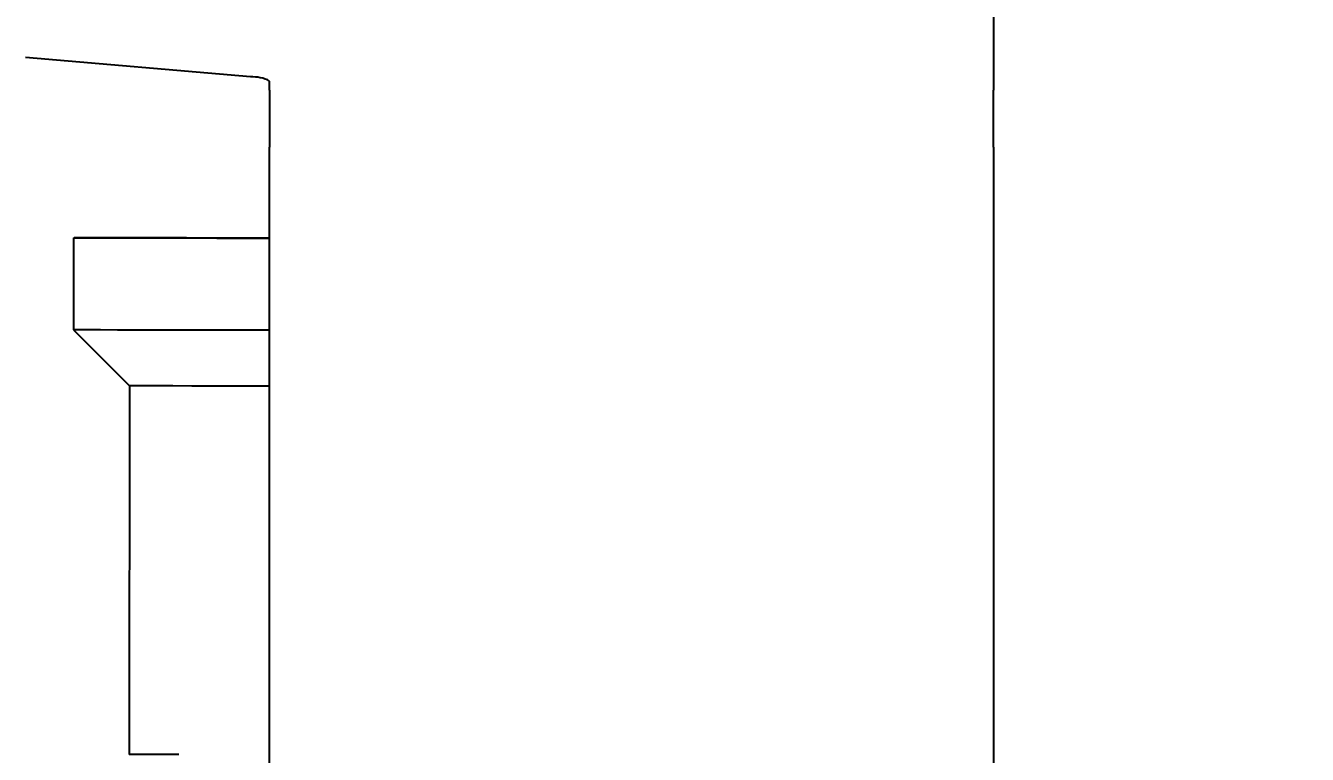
# Model space of a CAD drawing. Header units: inches. Extents: x -347369 to -260369, y 119522 to 149869.
# Drawn here: x -322427.2 to -322329.8, y 136771.1 to 136826.4 of the extents above; entities that cross this region are included whole.
import ezdxf

# ---------------------------------------------------------------- set-up
doc = ezdxf.new("R2010")
doc.units = ezdxf.units.IN
doc.header["$LTSCALE"] = 300
doc.layers.add('MACCHINA', color=40, linetype='Continuous')
doc.layers.add('QUOTE', color=7, linetype='Continuous')
doc.styles.get("Standard").update_dxf_attribs({"font": 'romans.shx'})
doc.dimstyles.new('sc1a100', dxfattribs={"dimscale": 100, "dimtxt": 3, "dimasz": 3, "dimexe": 0, "dimexo": 0, "dimgap": 1, "dimtad": 1, "dimzin": 12, "dimdsep": 46, "dimtxsty": 'Standard', "dimblk": 'CLOSEDBLANK', "dimcen": 1, "dimclrd": 253, "dimclre": 253, "dimclrt": 2, "dimadec": 0, "dimazin": 3, "dimtfac": 1, "dimtmove": 0, "dimatfit": 1, "dimldrblk": 'CLOSEDBLANK', "dimfxl": 1, "dimtolj": 1, "dimtzin": 0, "dimarcsym": 0})

# ---------------------------------------------------------------- blocks, each defined once
blk = doc.blocks.new('_ClosedBlank')
at = {"color": 0, "linetype": 'ByBlock', "lineweight": -2}
for p, q in [((-1, 0.16667), (0, 0)), ((-1, 0.16667), (-1, -0.16667)), ((0, 0), (-1, -0.16667))]:
    blk.add_line(p, q, dxfattribs=at)
blk = doc.blocks.new('*D28')
at = {"layer": 'Defpoints', "color": 0, "transparency": 16777216}
for p in [(-322483.625, 140399.656), (-321493.675, 139989.605), (-324251.392, 137231.889), (-323921.753, 136508.745), (-322483.625, 136499.656)]:
    blk.add_point(p, dxfattribs=at)
at = {"layer": 'QUOTE', "color": 253, "lineweight": -2, "transparency": 16777216}
for p, q in [((-324251.392, 137231.889), (-324517.445, 136965.836)), ((-322483.625, 136499.656), (-322483.625, 136123.4))]:
    blk.add_line(p, q, dxfattribs=at)
blk.add_arc((-322483.625, 138999.656), 2876.256, 230.978791, 264.021209, dxfattribs=at)
at = {"layer": 'QUOTE', "color": 253, "lineweight": -2, "transparency": 16777216, "xscale": 300, "yscale": 300, "zscale": 300}
for p, rotation in [((-324517.445, 136965.836), 137.9893954922992), ((-322483.625, 136123.4), 357.0106045077002)]:
    blk.add_blockref('_ClosedBlank', p, dxfattribs=dict(at, rotation=rotation))
at = {"layer": 'QUOTE', "color": 2, "transparency": 16777216, "insert": (-323488.649, 136573.311), "char_height": 300, "attachment_point": 5, "rotation": 337.5}
blk.add_mtext('\\A1;45°', dxfattribs=at)
blk = doc.blocks.new('*D38')
at = {"layer": 'Defpoints', "color": 0, "transparency": 16777216}
for p in [(-322483.625, 140399.656), (-323696.06, 139699.656), (-320318.561, 137749.656), (-322483.625, 136499.656), (-321507.475, 136317.706)]:
    blk.add_point(p, dxfattribs=at)
at = {"layer": 'QUOTE', "color": 253, "lineweight": -2, "transparency": 16777216}
for p, q in [((-320318.561, 137749.656), (-320011.926, 137572.62)), ((-322483.625, 136499.656), (-322483.625, 136145.585))]:
    blk.add_line(p, q, dxfattribs=at)
blk.add_arc((-322483.625, 138999.656), 2854.071, 276.025307, 323.974693, dxfattribs=at)
at = {"layer": 'QUOTE', "color": 253, "lineweight": -2, "transparency": 16777216, "xscale": 300, "yscale": 300, "zscale": 300}
for p, rotation in [((-320011.926, 137572.62), 56.98734634615995), ((-322483.625, 136145.585), 183.0126536538403)]:
    blk.add_blockref('_ClosedBlank', p, dxfattribs=dict(at, rotation=rotation))
at = {"layer": 'QUOTE', "color": 2, "transparency": 16777216, "insert": (-321181.589, 136744.464), "char_height": 300, "attachment_point": 5, "rotation": 30}
blk.add_mtext('\\A1;60°', dxfattribs=at)
blk = doc.blocks.new('A$Cad528b1c')
at = {"layer": 'MACCHINA'}
for p, q in [((130, -2166.784), (130, -2178.115)), ((73.536, -2177.115), (56.464, -2175.627)), ((75, -2178.115), (75, -2177.423)), ((75, -2178.115), (75, -2182.448)), ((130, -2182.448), (130, -2178.115)), ((75, -2244.212), (75, -2182.448)), ((130, -2182.448), (130, -2244.212)), ((60.113, -2189.342), (60.105, -2196.342)), ((60.105, -2196.342), (64.35, -2200.596)), ((64.35, -2200.596), (64.319, -2228.596))]:
    blk.add_line(p, q, dxfattribs=at)
at = {"layer": 'MACCHINA', "flags": 128}
for points in [[(75, -2189.358), (74.757, -2189.358), (72.735, -2189.355), (70.687, -2189.353), (68.675, -2189.351), (66.76, -2189.349), (64.999, -2189.347), (63.447, -2189.345), (62.151, -2189.344), (61.15, -2189.343), (60.475, -2189.342), (60.145, -2189.342), (60.171, -2189.342), (60.553, -2189.342), (61.278, -2189.343), (62.325, -2189.344), (63.662, -2189.346), (65.248, -2189.347)], [(65.248, -2189.347), (67.035, -2189.349), (68.968, -2189.351), (70.99, -2189.354), (73.038, -2189.356), (75, -2189.358)], [(75, -2196.358), (74.749, -2196.358), (72.727, -2196.355), (70.68, -2196.353), (68.667, -2196.351), (66.752, -2196.349), (64.991, -2196.347), (63.44, -2196.345), (62.143, -2196.344), (61.142, -2196.343), (60.467, -2196.342), (60.137, -2196.342), (60.105, -2196.342)], [(75, -2200.608), (73.872, -2200.607), (72.272, -2200.605), (70.652, -2200.603), (69.089, -2200.601), (67.654, -2200.6), (66.416, -2200.599), (65.432, -2200.597), (64.748, -2200.597), (64.396, -2200.596), (64.35, -2200.596)], [(68.107, -2228.6), (67.624, -2228.6), (66.385, -2228.599), (65.401, -2228.597), (64.717, -2228.597), (64.365, -2228.596), (64.319, -2228.596)]]:
    blk.add_lwpolyline(points, dxfattribs=at)
at = {"layer": 'MACCHINA'}
blk.add_arc((73.718, -2179.884), 2.774, 62.47002, 93.76515, dxfattribs=at)

msp = doc.modelspace()

# ---------------------------------------------------------------- block references
msp.add_blockref('A$Cad528b1c', (-322483.625, 138999.656))

# ---------------------------------------------------------------- dimensions: what is measured, and where the dimension line sits
at = {"layer": 'QUOTE'}
for base, line2, picture, middle in [((-323921.753, 136508.745), ((-324251.392, 137231.889), (-321493.675, 139989.605)), '*D28', (-323488.649, 136573.311)), ((-321507.475, 136317.706), ((-320318.561, 137749.656), (-323696.06, 139699.656)), '*D38', (-321181.589, 136744.464))]:
    dim = msp.add_angular_dim_2l(base=base, line1=((-322483.625, 136499.656), (-322483.625, 140399.656)), line2=line2, dimstyle='sc1a100', dxfattribs=at)
    dim.commit()
    dim.dimension.update_dxf_attribs({"geometry": picture, "text_midpoint": middle})

doc.saveas('drawing.dxf')
